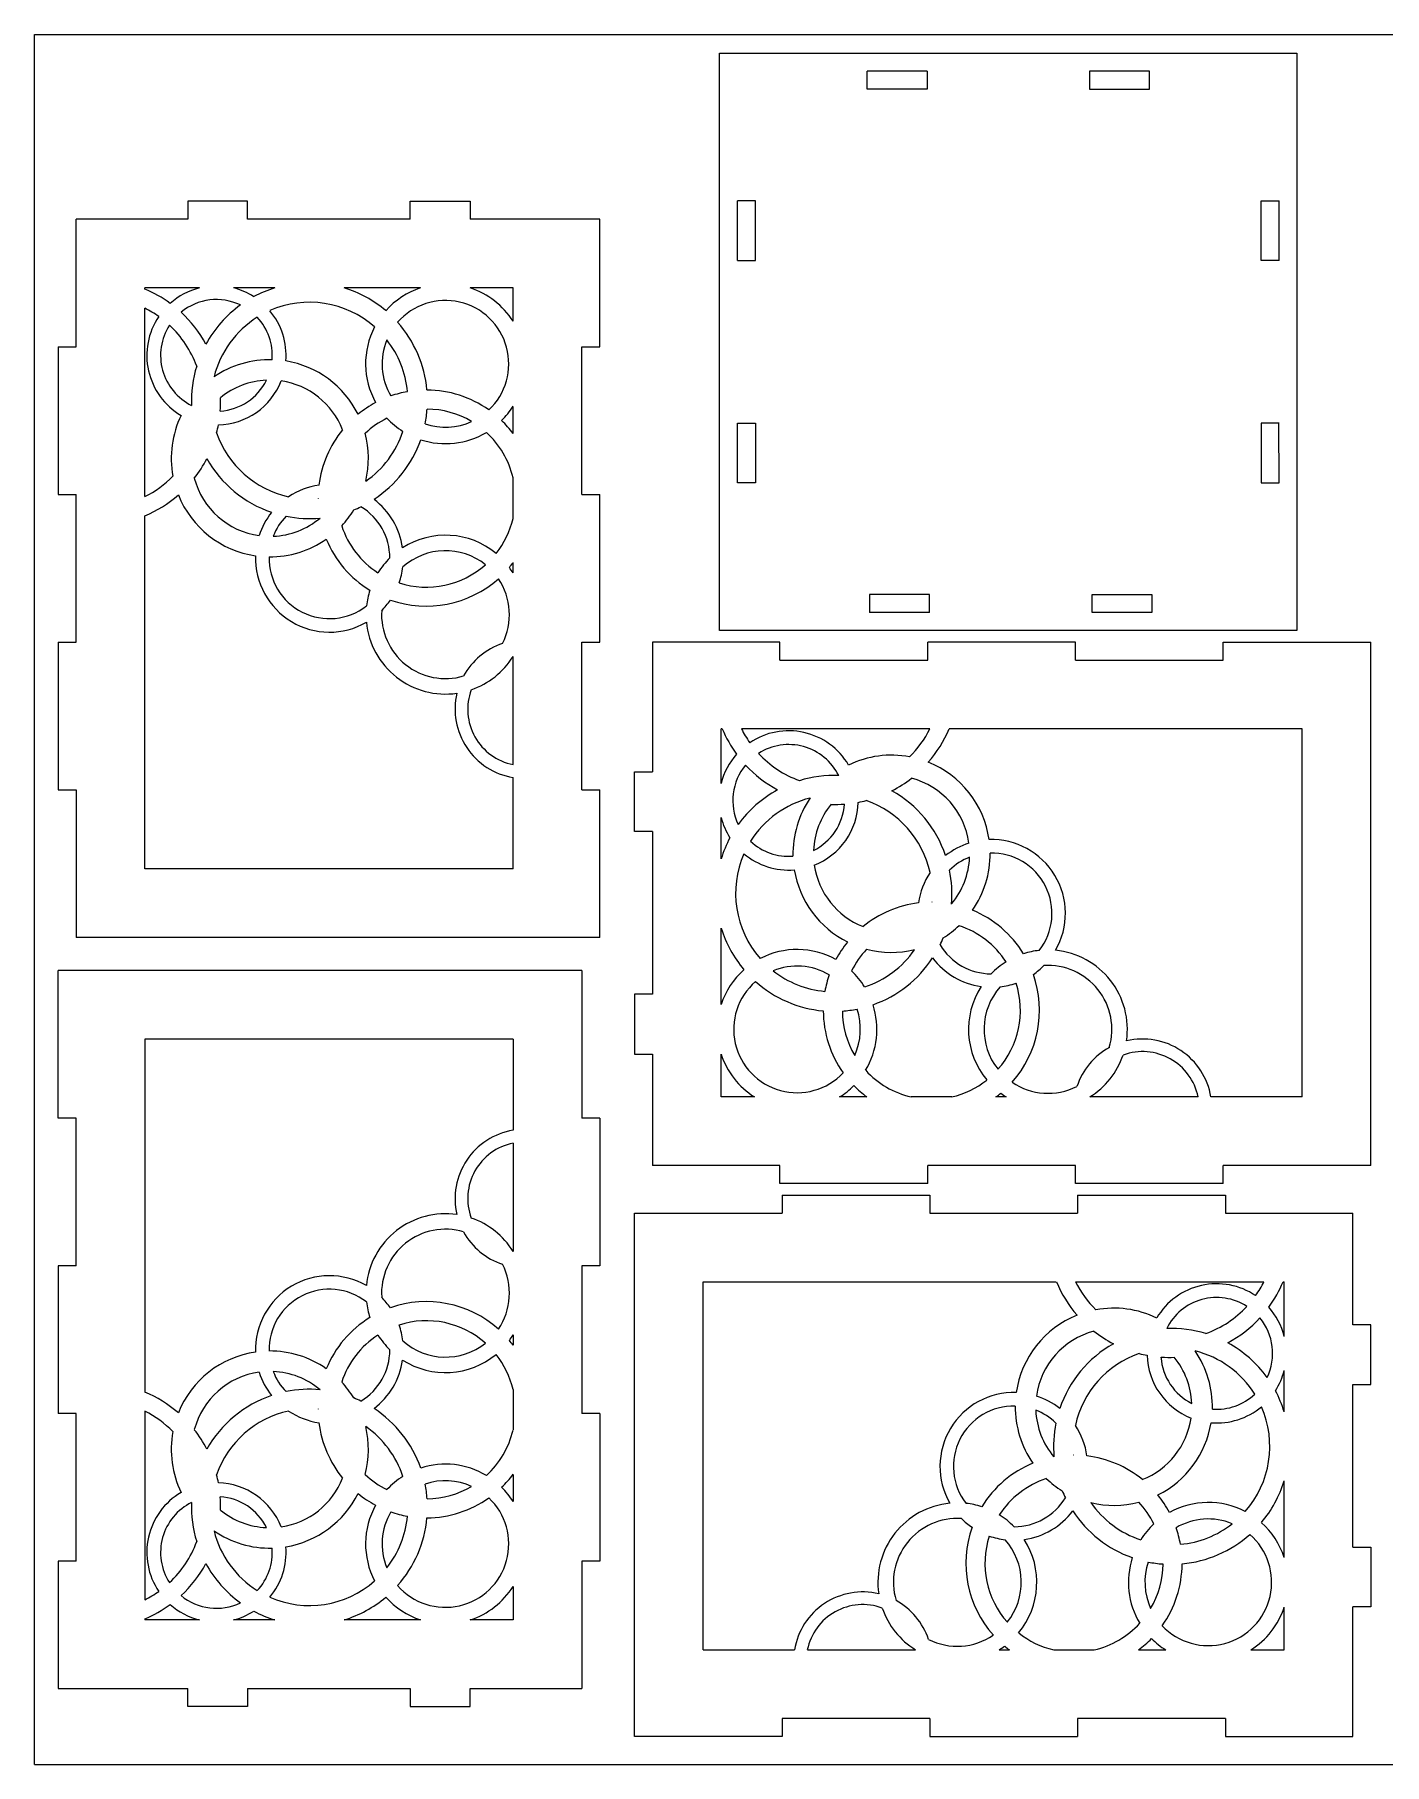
# Model space of a CAD drawing. Header units: millimetres. Extents: x 1000 to 1412, y 617 to 906.
# Drawn here: x 999.7 to 1225.2, y 616.7 to 905.7 of the extents above; entities that cross this region are included whole.
import ezdxf

# ---------------------------------------------------------------- set-up
doc = ezdxf.new("R2010")
doc.units = ezdxf.units.MM

msp = doc.modelspace()

# ---------------------------------------------------------------- linework, layer by layer
at = {"color": 1, "lineweight": 5}
for p, q in [((999.73, 905.7), (1411.73, 905.7)), ((999.73, 616.7), (999.73, 905.7)), ((999.73, 616.7), (1411.73, 616.7))]:
    msp.add_line(p, q, dxfattribs=at)
at = {"lineweight": 5}
for p, q in [((1114.14, 902.59), (1210.59, 902.59)), ((1114.14, 806.14), (1114.14, 902.59)), ((1210.59, 902.59), (1210.59, 806.14)), ((1138.79, 896.59), (1138.79, 899.59)), ((1148.79, 899.59), (1138.79, 899.59)), ((1148.79, 899.59), (1148.79, 896.59)), ((1175.94, 899.59), (1175.94, 896.59)), ((1185.94, 899.59), (1175.94, 899.59)), ((1185.94, 896.59), (1185.94, 899.59)), ((1148.79, 896.59), (1138.79, 896.59)), ((1175.94, 896.59), (1185.94, 896.59)), ((1035.31, 877.86), (1025.31, 877.86)), ((1025.31, 877.86), (1025.31, 874.86)), ((1035.31, 874.86), (1035.31, 877.86)), ((1062.47, 874.86), (1062.47, 877.86)), ((1062.47, 877.86), (1072.47, 877.86)), ((1072.47, 877.86), (1072.47, 874.86)), ((1120.14, 877.95), (1117.14, 877.95)), ((1117.14, 867.95), (1117.14, 877.95)), ((1120.14, 867.95), (1120.14, 877.95)), ((1204.59, 867.95), (1204.59, 877.95)), ((1204.59, 877.95), (1207.59, 877.95)), ((1207.59, 867.95), (1207.59, 877.95)), ((1006.67, 853.55), (1006.67, 874.86)), ((1025.31, 874.86), (1006.67, 874.86)), ((1062.47, 874.86), (1035.31, 874.86)), ((1094.12, 874.86), (1072.47, 874.86)), ((1094.12, 853.55), (1094.12, 874.86)), ((1117.14, 867.95), (1120.14, 867.95)), ((1207.59, 867.95), (1204.59, 867.95)), ((1027.26, 863.38), (1018.14, 863.38)), ((1018.14, 863.19), (1018.14, 863.38)), ((1039.86, 863.38), (1032.94, 863.38)), ((1064.2, 863.38), (1051.42, 863.38)), ((1079.64, 863.38), (1072.5, 863.38)), ((1079.64, 857.81), (1079.64, 863.38)), ((1018.14, 828.51), (1018.14, 860)), ((1003.67, 853.55), (1006.67, 853.55)), ((1003.67, 853.55), (1003.67, 828.88)), ((1091.12, 828.88), (1091.12, 853.55)), ((1091.12, 853.55), (1094.12, 853.55)), ((1079.64, 839.05), (1079.64, 843.59)), ((1117.14, 840.79), (1120.14, 840.79)), ((1117.14, 830.79), (1117.14, 840.79)), ((1120.14, 840.79), (1120.14, 830.79)), ((1207.59, 840.79), (1204.59, 840.79)), ((1204.59, 840.79), (1204.59, 830.79)), ((1207.59, 830.79), (1207.53, 840.79)), ((1079.64, 824.88), (1079.64, 831.65)), ((1120.14, 830.79), (1117.14, 830.79)), ((1204.59, 830.79), (1207.59, 830.79)), ((1003.67, 828.88), (1006.67, 828.88)), ((1006.67, 804.2), (1006.67, 828.88)), ((1091.12, 828.88), (1094.12, 828.88)), ((1094.12, 804.2), (1094.12, 828.88)), ((1018.14, 766.33), (1018.14, 825.32)), ((1079.64, 815.77), (1079.64, 817.48)), ((1149.19, 812.14), (1139.19, 812.14)), ((1139.19, 812.14), (1139.19, 809.14)), ((1149.19, 809.14), (1149.19, 812.14)), ((1176.35, 809.14), (1176.35, 812.14)), ((1176.35, 812.14), (1186.35, 812.14)), ((1186.35, 812.14), (1186.35, 809.14)), ((1149.19, 809.14), (1139.19, 809.14)), ((1186.35, 809.14), (1176.35, 809.14)), ((1003.67, 804.2), (1006.67, 804.2)), ((1003.67, 804.2), (1003.67, 779.53)), ((1091.12, 779.53), (1091.12, 804.2)), ((1091.12, 804.2), (1094.12, 804.2)), ((1124.23, 804.19), (1102.93, 804.19)), ((1102.93, 804.19), (1102.93, 782.54)), ((1210.59, 806.14), (1114.14, 806.14)), ((1124.23, 801.19), (1124.23, 804.19)), ((1148.91, 801.19), (1148.91, 804.19)), ((1173.58, 804.19), (1148.91, 804.19)), ((1173.58, 801.19), (1173.58, 804.19)), ((1198.25, 801.19), (1198.25, 804.19)), ((1198.25, 804.19), (1222.93, 804.19)), ((1222.93, 716.74), (1222.93, 804.19)), ((1222.93, 716.74), (1222.93, 804.19)), ((1079.64, 783.73), (1079.64, 801.8)), ((1124.23, 801.19), (1148.91, 801.19)), ((1173.58, 801.19), (1198.25, 801.19)), ((1114.4, 780.59), (1114.4, 789.71)), ((1114.6, 789.71), (1114.4, 789.71)), ((1149.28, 789.71), (1117.79, 789.71)), ((1211.45, 789.71), (1152.47, 789.71)), ((1211.45, 728.21), (1211.45, 789.71)), ((1079.64, 766.33), (1079.64, 781.58)), ((1099.93, 772.54), (1099.93, 782.54)), ((1099.93, 782.54), (1102.93, 782.54)), ((1003.67, 779.53), (1006.67, 779.53)), ((1006.67, 779.53), (1006.67, 754.86)), ((1091.12, 779.53), (1094.12, 779.53)), ((1094.12, 754.86), (1094.12, 779.53)), ((1114.4, 767.99), (1114.4, 774.91)), ((1102.93, 772.54), (1099.93, 772.54)), ((1102.93, 772.54), (1102.93, 745.38)), ((1079.64, 766.33), (1018.14, 766.33)), ((1094.12, 754.86), (1006.67, 754.86)), ((1094.12, 754.86), (1006.67, 754.86)), ((1114.4, 743.66), (1114.4, 756.43)), ((1091.12, 749.36), (1003.67, 749.36)), ((1003.67, 724.69), (1003.67, 749.36)), ((1091.12, 749.36), (1006.67, 749.36)), ((1091.12, 749.36), (1091.12, 724.69)), ((1102.93, 745.38), (1099.93, 745.38)), ((1099.93, 745.38), (1099.93, 735.38)), ((1079.64, 737.89), (1018.14, 737.89)), ((1018.14, 737.89), (1018.14, 678.9)), ((1079.64, 737.89), (1079.64, 722.64)), ((1099.93, 735.38), (1102.93, 735.38)), ((1102.93, 735.38), (1102.93, 716.74)), ((1114.4, 728.21), (1114.4, 735.35)), ((1119.98, 728.21), (1114.4, 728.21)), ((1138.73, 728.21), (1134.19, 728.21)), ((1152.91, 728.21), (1146.14, 728.21)), ((1162.01, 728.21), (1160.31, 728.21)), ((1194.06, 728.21), (1175.98, 728.21)), ((1211.45, 728.21), (1196.21, 728.21)), ((1006.67, 724.69), (1003.67, 724.69)), ((1006.67, 700.01), (1006.67, 724.69)), ((1094.12, 724.69), (1091.12, 724.69)), ((1094.12, 724.69), (1094.12, 700.01)), ((1079.64, 720.49), (1079.64, 702.41)), ((1124.23, 716.74), (1102.93, 716.74)), ((1124.23, 713.74), (1124.23, 716.74)), ((1148.91, 713.74), (1148.91, 716.74)), ((1173.58, 716.74), (1148.91, 716.74)), ((1173.58, 713.74), (1173.58, 716.74)), ((1198.25, 713.74), (1198.25, 716.74)), ((1222.93, 716.74), (1198.25, 716.74)), ((1148.91, 713.74), (1124.23, 713.74)), ((1124.6, 711.81), (1149.28, 711.81)), ((1124.6, 711.81), (1124.6, 708.81)), ((1149.28, 711.81), (1149.28, 708.81)), ((1198.25, 713.74), (1173.58, 713.74)), ((1173.95, 711.81), (1198.62, 711.81)), ((1173.95, 711.81), (1173.95, 708.81)), ((1198.62, 711.81), (1198.62, 708.81)), ((1099.93, 621.35), (1099.93, 708.81)), ((1099.93, 621.35), (1099.93, 708.81)), ((1099.93, 708.81), (1124.6, 708.81)), ((1149.28, 708.81), (1173.95, 708.81)), ((1198.62, 708.81), (1219.93, 708.81)), ((1219.93, 690.16), (1219.93, 708.81)), ((1006.67, 700.01), (1003.67, 700.01)), ((1003.67, 700.01), (1003.67, 675.34)), ((1094.12, 700.01), (1091.12, 700.01)), ((1091.12, 700.01), (1091.12, 675.34)), ((1111.4, 635.83), (1111.4, 697.33)), ((1111.4, 697.33), (1170.39, 697.33)), ((1173.58, 697.33), (1205.07, 697.33)), ((1208.26, 697.33), (1208.45, 697.33)), ((1208.45, 688.21), (1208.45, 697.33)), ((1079.64, 688.44), (1079.64, 686.74)), ((1222.93, 690.16), (1219.93, 690.16)), ((1222.93, 680.16), (1222.93, 690.16)), ((1208.45, 675.61), (1208.45, 682.53)), ((1079.64, 679.34), (1079.64, 672.57)), ((1219.93, 653), (1219.93, 680.16)), ((1219.93, 680.16), (1222.93, 680.16)), ((1006.67, 675.34), (1003.67, 675.34)), ((1006.67, 650.66), (1006.67, 675.34)), ((1018.14, 675.71), (1018.14, 644.22)), ((1094.12, 675.34), (1091.12, 675.34)), ((1094.12, 675.34), (1094.12, 650.66)), ((1079.64, 665.16), (1079.64, 660.62)), ((1208.45, 651.28), (1208.45, 664.05)), ((1006.67, 650.66), (1003.67, 650.66)), ((1003.67, 650.66), (1003.67, 629.36)), ((1094.12, 650.66), (1091.12, 650.66)), ((1091.12, 650.66), (1091.12, 629.36)), ((1219.93, 653), (1222.93, 653)), ((1222.93, 653), (1222.93, 643)), ((1079.64, 646.41), (1079.64, 640.83)), ((1208.45, 635.83), (1208.45, 642.97)), ((1219.93, 621.35), (1219.93, 643)), ((1222.93, 643), (1219.93, 643)), ((1018.14, 641.03), (1018.14, 640.83)), ((1027.26, 640.83), (1018.14, 640.83)), ((1039.86, 640.83), (1032.94, 640.83)), ((1064.2, 640.83), (1051.42, 640.83)), ((1079.64, 640.83), (1072.5, 640.83)), ((1111.4, 635.83), (1126.65, 635.83)), ((1128.8, 635.83), (1146.88, 635.83)), ((1160.85, 635.83), (1162.55, 635.83)), ((1169.95, 635.83), (1176.72, 635.83)), ((1184.12, 635.83), (1188.66, 635.83)), ((1202.88, 635.83), (1208.45, 635.83)), ((1003.67, 629.36), (1025.31, 629.36)), ((1025.31, 626.36), (1025.31, 629.36)), ((1035.31, 629.36), (1062.47, 629.36)), ((1035.31, 629.36), (1035.31, 626.36)), ((1062.47, 629.36), (1062.47, 626.36)), ((1072.47, 629.36), (1091.12, 629.36)), ((1072.47, 626.36), (1072.47, 629.36)), ((1035.31, 626.36), (1025.31, 626.36)), ((1062.47, 626.36), (1072.47, 626.36)), ((1124.6, 624.35), (1124.6, 621.35)), ((1149.28, 624.35), (1124.6, 624.35)), ((1149.28, 624.35), (1149.28, 621.35)), ((1173.95, 624.35), (1173.95, 621.35)), ((1198.62, 624.35), (1173.95, 624.35)), ((1198.62, 624.35), (1198.62, 621.35)), ((1124.6, 621.35), (1099.93, 621.35)), ((1149.28, 621.35), (1173.95, 621.35)), ((1198.62, 621.35), (1219.93, 621.35))]:
    msp.add_line(p, q, dxfattribs=at)
for centre, radius, start, end in [((1010.27, 844.25), 20.51, 53.7935, 67.4226), ((1030.1, 852.1), 11.63, 104.1236, 131.5984), ((1030.1, 852.1), 9.33, 64.5276, 129.3688), ((1030.1, 852.1), 11.63, 57.5422, 75.8764), ((1045.64, 844.55), 19.7, 107.0624, 118.1614), ((1045.64, 844.55), 19.7, 49.7074, 72.9376), ((1068.35, 850.7), 13.34, 108.136, 138.3163), ((1068.35, 850.7), 10.58, 313.2776, 139.0094), ((1068.35, 850.7), 13.34, 32.1866, 71.864), ((1010.27, 844.25), 17.6, 54.6193, 63.4295), ((1030.1, 852.1), 11.63, 146.0129, 239.438), ((1010.27, 844.25), 20.51, 28.2452, 47.2568), ((1045.64, 844.55), 19.7, 125.8136, 151.4651), ((1045.64, 844.55), 16.43, 122.0665, 166.0582), ((1030.1, 852.1), 9.33, 355.6035, 43.0107), ((1045.64, 844.55), 16.43, 48.5641, 113.7984), ((1030.1, 852.1), 11.63, 355.4173, 39.9742), ((1030.1, 852.1), 9.33, 147.2928, 243.6051), ((1010.27, 844.25), 17.6, 20.0915, 47.0795), ((1068.35, 850.7), 13.34, 152.5083, 209.0837), ((1045.64, 844.55), 19.7, 5.1761, 41.6369), ((1068.35, 850.7), 10.58, 157.8103, 210.5383), ((1045.64, 844.55), 16.43, 5.2363, 38.1573), ((1045.64, 844.55), 19.7, 163.0214, 182.319), ((1039.02, 834.92), 16.47, 88.6722, 124.4511), ((1039.02, 834.92), 16.47, 26.5074, 80.6546), ((1030.1, 852.1), 11.63, 271.5885, 338.4539), ((1030.1, 852.1), 9.33, 273.8181, 333.6195), ((1039.02, 834.92), 13.05, 92.4684, 129.2594), ((1039.02, 834.92), 13.05, 21.4146, 81.6315), ((1010.27, 844.25), 20.51, 355.9301, 2.1592), ((1065.16, 828.26), 18.06, 117.9767, 129.1377), ((1065.16, 828.26), 18.06, 100.0802, 109.1303), ((1065.16, 828.26), 18.06, 54.6856, 89.668), ((1039.02, 834.92), 16.47, 154.2007, 190.507), ((1065.16, 828.26), 14.87, 116.2381, 133.3119), ((1068.35, 850.7), 13.34, 222.961, 237.8184), ((1045.64, 844.55), 19.7, 348.6898, 355.9008), ((1068.35, 850.7), 10.58, 251.3173, 294.4302), ((1065.16, 828.26), 14.87, 59.4351, 89.4816), ((1068.35, 850.7), 13.34, 314.7322, 327.8134), ((1065.16, 828.26), 18.06, 36.6799, 45.8393), ((1010.27, 844.25), 20.51, 345.5865, 349.3934), ((1045.64, 844.55), 16.43, 199.1865, 257.7288), ((1065.16, 828.26), 18.06, 140.7731, 173.1037), ((1039.02, 834.92), 16.47, 346.4952, 14.6537), ((1045.64, 844.55), 16.43, 304.8881, 341.7626), ((1068.35, 850.7), 13.34, 252.0104, 300.8549), ((1065.16, 828.26), 14.87, 13.1572, 47.5779), ((1045.64, 844.55), 19.7, 303.19, 340.6193), ((1010.27, 844.25), 20.51, 321.8743, 332.7051), ((1045.64, 844.55), 19.7, 209.4851, 251.2602), ((1010.27, 844.25), 17.6, 296.5705, 315.5037), ((1039.02, 834.92), 13.05, 194.7741, 262.1149), ((1048.98, 818.21), 12.34, 98.1486, 123.5908), ((1010.27, 844.25), 20.51, 292.5774, 311.0387), ((1039.02, 834.92), 16.47, 201.8665, 261.706), ((1065.16, 828.26), 18.06, 180.2495, 180.4475), ((1045.64, 844.55), 19.7, 292.0875, 295.8782), ((1048.98, 818.21), 10.09, 0.3372, 58.5605), ((1048.98, 818.21), 12.34, 8.1803, 52.8922), ((1048.98, 818.21), 12.34, 141.558, 162.1768), ((1048.98, 818.21), 10.09, 135.8898, 158.6809), ((1039.02, 834.92), 13.05, 272.4798, 310.0165), ((1045.64, 844.55), 19.7, 258.5721, 275.1535), ((1065.16, 828.26), 18.06, 190.6581, 190.6616), ((1039.02, 834.92), 16.47, 316.7774, 328.4051), ((1065.16, 828.26), 14.87, 321.581, 346.8428), ((1039.02, 834.92), 16.47, 269.5729, 304.9238), ((1065.16, 828.26), 18.06, 202.2934, 238.4973), ((1065.16, 828.26), 14.87, 198.1192, 237.0597), ((1068.36, 808.79), 13.27, 50.4206, 122.6277), ((1048.98, 818.21), 12.34, 178.117, 299.9489), ((1048.98, 818.21), 10.09, 178.6719, 307.792), ((1068.36, 808.79), 13.27, 134.4103, 148.22), ((1068.36, 808.79), 10.68, 51.3558, 131.7746), ((1065.16, 828.26), 14.87, 252.2244, 311.5623), ((1048.98, 818.21), 12.34, 340.5361, 353.2295), ((1065.16, 828.26), 18.06, 320.1433, 323.3201), ((1068.36, 808.79), 13.27, 31.7514, 36.5223), ((1068.36, 808.79), 13.27, 162.1184, 173.7189), ((1065.16, 828.26), 18.06, 250.5943, 311.7771), ((1068.36, 808.79), 10.68, 333.146, 34.2047), ((1068.36, 808.79), 10.68, 176.3546, 286.4548), ((1048.98, 818.21), 12.34, 314.8998, 325.5494), ((1068.36, 808.79), 13.27, 185.5015, 278.2971), ((1081.52, 792.99), 11.56, 108.3232, 151.2776), ((1068.36, 808.79), 13.27, 288.8748, 328.2486), ((1081.52, 792.99), 11.56, 166.6596, 260.6458), ((1081.52, 792.99), 9.45, 159.9229, 258.5242), ((1133.53, 797.59), 20.51, 202.5774, 216.2065), ((1133.53, 797.59), 17.6, 206.5705, 215.3807), ((1125.68, 777.75), 11.63, 30.562, 123.9871), ((1133.53, 797.59), 17.6, 314.4963, 333.4295), ((1133.53, 797.59), 20.51, 318.9613, 337.4226), ((1125.68, 777.75), 9.33, 26.3949, 122.7072), ((1125.68, 777.75), 11.63, 138.4016, 165.8764), ((1125.68, 777.75), 9.33, 140.6312, 205.4724), ((1133.53, 797.59), 20.51, 222.7432, 241.7548), ((1133.53, 797.59), 17.6, 222.9205, 249.9085), ((1142.87, 768.84), 16.47, 79.493, 115.7993), ((1142.87, 768.84), 16.47, 8.294, 68.1335), ((1133.24, 762.21), 19.7, 87.681, 106.9786), ((1133.53, 797.59), 20.51, 297.2949, 308.1257), ((1142.87, 768.84), 13.05, 7.8851, 75.2259), ((1133.24, 762.21), 19.7, 118.5349, 144.1864), ((1133.24, 762.21), 16.43, 103.9418, 147.9335), ((1142.87, 768.84), 16.47, 145.5489, 181.3278), ((1125.68, 777.75), 11.63, 291.5461, 358.4115), ((1133.53, 797.59), 20.51, 280.6066, 284.4135), ((1133.24, 762.21), 16.43, 12.2712, 70.8135), ((1133.24, 762.21), 19.7, 18.7398, 60.5149), ((1125.68, 777.75), 11.63, 194.1236, 212.4578), ((1125.68, 777.75), 9.33, 296.3805, 356.1819), ((1142.87, 768.84), 13.05, 140.7406, 177.5316), ((1133.53, 797.59), 20.51, 267.8408, 274.0699), ((1133.24, 762.21), 19.7, 151.8386, 162.9376), ((1133.24, 762.21), 16.43, 156.2016, 221.4359), ((1125.68, 777.75), 11.63, 230.0258, 274.5827), ((1125.68, 777.75), 9.33, 226.9893, 274.3965), ((1159.57, 758.87), 12.34, 107.8232, 128.442), ((1142.87, 768.84), 16.47, 325.0762, 0.4271), ((1159.57, 758.87), 12.34, 330.0511, 91.883), ((1159.57, 758.87), 10.09, 322.208, 91.3281), ((1142.87, 768.84), 16.47, 189.3454, 243.4926), ((1142.87, 768.84), 13.05, 188.3685, 248.5854), ((1159.57, 758.87), 10.09, 111.3191, 134.1102), ((1133.24, 762.21), 19.7, 354.8465, 11.4279), ((1142.87, 768.84), 13.05, 319.9835, 357.5202), ((1159.57, 758.87), 12.34, 146.4092, 171.8514), ((1149.52, 742.69), 18.06, 96.8963, 129.2269), ((1149.52, 742.69), 18.06, 89.5525, 89.7505), ((1149.52, 742.69), 18.06, 79.3384, 79.3419), ((1149.52, 742.69), 18.06, 31.5027, 67.7066), ((1133.24, 762.21), 19.7, 197.0624, 220.2926), ((1133.24, 762.21), 19.7, 334.1218, 337.9125), ((1142.87, 768.84), 16.47, 301.5949, 313.2226), ((1149.52, 742.69), 14.87, 32.9403, 71.8808), ((1127.08, 739.5), 13.34, 60.9163, 117.4917), ((1149.52, 742.69), 18.06, 140.8623, 152.0233), ((1149.52, 742.69), 14.87, 136.6881, 153.7619), ((1133.24, 762.21), 16.43, 288.2374, 325.1119), ((1142.87, 768.84), 16.47, 255.3463, 283.5048), ((1133.24, 762.21), 19.7, 289.3807, 326.81), ((1159.57, 758.87), 12.34, 217.1078, 261.8197), ((1159.57, 758.87), 10.09, 211.4395, 269.6628), ((1168.99, 739.5), 13.27, 96.2811, 107.8816), ((1168.99, 739.5), 13.27, 351.7029, 84.4985), ((1127.08, 739.5), 13.34, 131.6837, 161.864), ((1127.08, 739.5), 10.58, 59.4617, 112.1897), ((1133.24, 762.21), 16.43, 231.8427, 264.7637), ((1149.52, 742.69), 18.06, 160.8697, 169.9198), ((1127.08, 739.5), 13.34, 32.1816, 47.039), ((1168.99, 739.5), 13.27, 121.78, 135.5897), ((1149.52, 742.69), 18.06, 318.2229, 19.4057), ((1159.57, 758.87), 12.34, 304.4506, 315.1002), ((1168.99, 739.5), 10.68, 343.5452, 93.6454), ((1127.08, 739.5), 10.58, 130.9906, 316.7224), ((1133.24, 762.21), 19.7, 228.3631, 264.8239), ((1168.99, 739.5), 13.27, 147.3723, 219.5794), ((1168.99, 739.5), 10.68, 138.2254, 218.6442), ((1149.52, 742.69), 14.87, 318.4377, 17.7756), ((1159.57, 758.87), 12.34, 276.7705, 289.4639), ((1133.24, 762.21), 19.7, 274.0992, 281.3102), ((1127.08, 739.5), 10.58, 335.5698, 18.6827), ((1127.08, 739.5), 13.34, 329.1451, 17.9896), ((1149.52, 742.69), 18.06, 180.332, 215.3144), ((1149.52, 742.69), 14.87, 180.5184, 210.5649), ((1184.8, 726.33), 11.56, 9.3542, 103.3404), ((1127.08, 739.5), 13.34, 198.136, 237.8134), ((1184.8, 726.33), 11.56, 118.7224, 161.6768), ((1168.99, 739.5), 13.27, 301.7514, 341.1252), ((1184.8, 726.33), 9.45, 11.4758, 110.0771), ((1149.52, 742.69), 14.87, 222.4221, 256.8428), ((1127.08, 739.5), 13.34, 302.1866, 315.2678), ((1149.52, 742.69), 18.06, 224.1607, 233.3201), ((1149.52, 742.69), 14.87, 283.1572, 308.419), ((1149.52, 742.69), 18.06, 306.6799, 309.8567), ((1168.99, 739.5), 13.27, 233.4777, 238.2486), ((1168.99, 739.5), 10.68, 235.7953, 296.854), ((1081.52, 711.23), 11.56, 99.3542, 193.3404), ((1081.52, 711.23), 9.45, 101.4758, 200.0771), ((1068.36, 695.43), 13.27, 81.7029, 174.4985), ((1068.36, 695.43), 10.68, 73.5452, 183.6454), ((1081.52, 711.23), 11.56, 208.7224, 251.6768), ((1068.36, 695.43), 13.27, 31.7514, 71.1252), ((1068.36, 695.43), 10.68, 325.7953, 26.854), ((1048.98, 686), 12.34, 60.0511, 181.883), ((1189.33, 705.21), 20.51, 202.5774, 221.0387), ((1189.33, 705.21), 17.6, 206.5705, 225.5037), ((1197.18, 685.37), 11.63, 56.0129, 149.438), ((1189.33, 705.21), 17.6, 324.6193, 333.4295), ((1189.33, 705.21), 20.51, 323.7935, 337.4226), ((1048.98, 686), 10.09, 52.208, 181.3281), ((1068.36, 695.43), 13.27, 186.2811, 197.8816), ((1048.98, 686), 12.34, 34.4506, 45.1002), ((1065.16, 675.95), 18.06, 48.2229, 109.4057), ((1197.18, 685.37), 9.33, 57.2928, 153.6051), ((1065.16, 675.95), 18.06, 121.5027, 157.7066), ((1065.16, 675.95), 14.87, 48.4377, 107.7756), ((1179.99, 676.45), 16.47, 111.8665, 171.706), ((1179.99, 676.45), 16.47, 64.2007, 100.507), ((1189.33, 705.21), 17.6, 290.0915, 317.0795), ((1189.33, 705.21), 20.51, 298.2452, 317.2568), ((1197.18, 685.37), 9.33, 334.5276, 39.3688), ((1197.18, 685.37), 11.63, 14.1236, 41.5984), ((1065.16, 675.95), 14.87, 122.9403, 161.8808), ((1068.36, 695.43), 13.27, 211.78, 225.5897), ((1048.98, 686), 12.34, 6.7705, 19.4639), ((1068.36, 695.43), 13.27, 323.4777, 328.2486), ((1179.99, 676.45), 13.05, 104.7741, 172.1149), ((1189.33, 705.21), 20.51, 231.8743, 242.7051), ((1189.62, 669.83), 19.7, 73.0214, 92.319), ((1039.02, 669.3), 16.47, 98.294, 158.1335), ((1039.02, 669.3), 16.47, 55.0762, 90.4271), ((1048.98, 686), 10.09, 301.4395, 359.6628), ((1068.36, 695.43), 13.27, 237.3723, 309.5794), ((1068.36, 695.43), 10.68, 228.2254, 308.6442), ((1065.16, 675.95), 14.87, 13.1572, 38.419), ((1065.16, 675.95), 18.06, 36.6799, 39.8567), ((1189.62, 669.83), 19.7, 119.4851, 161.2602), ((1189.62, 669.83), 16.43, 109.1865, 167.7288), ((1189.33, 705.21), 20.51, 255.5865, 259.3934), ((1197.18, 685.37), 11.63, 181.5885, 248.4539), ((1189.62, 669.83), 16.43, 32.0665, 76.0582), ((1179.99, 676.45), 16.47, 358.6722, 34.4511), ((1189.62, 669.83), 19.7, 35.8136, 61.4651), ((1039.02, 669.3), 13.05, 97.8851, 165.2259), ((1048.98, 686), 12.34, 197.8232, 218.442), ((1039.02, 669.3), 13.05, 49.9835, 87.5202), ((1048.98, 686), 10.09, 201.3191, 224.1102), ((1048.98, 686), 12.34, 307.1078, 351.8197), ((1189.33, 705.21), 20.51, 265.9301, 272.1592), ((1197.18, 685.37), 9.33, 183.8181, 243.6195), ((1179.99, 676.45), 13.05, 2.4684, 39.2594), ((1197.18, 685.37), 11.63, 327.5422, 345.8764), ((1045.64, 659.67), 19.7, 84.8465, 101.4279), ((1065.16, 675.95), 18.06, 169.3384, 169.3419), ((1039.02, 669.3), 16.47, 31.5949, 43.2226), ((1010.27, 659.96), 20.51, 48.9613, 67.4226), ((1045.64, 659.67), 19.7, 108.7398, 150.5149), ((1045.64, 659.67), 19.7, 64.1218, 67.9125), ((1163.29, 666.49), 12.34, 88.117, 209.9489), ((1163.29, 666.49), 10.09, 88.6719, 217.792), ((1179.99, 676.45), 16.47, 179.5729, 214.9238), ((1163.29, 666.49), 12.34, 51.558, 72.1768), ((1197.18, 685.37), 11.63, 265.4173, 309.9742), ((1197.18, 685.37), 9.33, 265.6035, 313.0107), ((1189.62, 669.83), 16.43, 318.5641, 23.7984), ((1189.62, 669.83), 19.7, 17.0624, 28.1614), ((1010.27, 659.96), 17.6, 44.4963, 63.4295), ((1045.64, 659.67), 16.43, 102.2712, 160.8135), ((1048.98, 686), 12.34, 236.4092, 261.8514), ((1065.16, 675.95), 18.06, 179.5525, 179.7505), ((1065.16, 675.95), 18.06, 186.8963, 219.2269), ((1045.64, 659.67), 19.7, 19.3807, 56.81), ((1179.99, 676.45), 13.05, 182.4798, 220.0165), ((1163.29, 666.49), 10.09, 45.8898, 68.6809), ((1189.62, 669.83), 19.7, 168.5721, 185.1535), ((1179.99, 676.45), 13.05, 291.4146, 351.6315), ((1179.99, 676.45), 16.47, 296.5074, 350.6546), ((1039.02, 669.3), 16.47, 169.493, 205.7993), ((1010.27, 659.96), 20.51, 27.2949, 38.1257), ((1039.02, 669.3), 16.47, 345.3463, 13.5048), ((1045.64, 659.67), 16.43, 18.2374, 55.1119), ((1065.16, 675.95), 14.87, 312.4221, 346.8428), ((1163.29, 666.49), 12.34, 8.1486, 33.5908), ((1173.34, 650.31), 18.06, 100.6581, 100.6616), ((1173.34, 650.31), 18.06, 90.2495, 90.4475), ((1173.34, 650.31), 18.06, 50.7731, 83.1037), ((1010.27, 659.96), 20.51, 10.6066, 14.4135), ((1065.16, 675.95), 14.87, 226.6881, 243.7619), ((1068.35, 653.52), 13.34, 122.1816, 137.039), ((1068.35, 653.52), 13.34, 59.1451, 107.9896), ((1065.16, 675.95), 18.06, 314.1607, 323.3201), ((1173.34, 650.31), 18.06, 112.2934, 148.4973), ((1030.1, 652.11), 11.63, 120.562, 213.9871), ((1030.1, 652.11), 11.63, 21.5461, 88.4115), ((1039.02, 669.3), 13.05, 278.3685, 338.5854), ((1039.02, 669.3), 16.47, 279.3454, 333.4926), ((1065.16, 675.95), 18.06, 230.8623, 242.0233), ((1068.35, 653.52), 10.58, 65.5698, 108.6827), ((1045.64, 659.67), 19.7, 4.0992, 11.3102), ((1065.16, 675.95), 14.87, 270.5184, 300.5649), ((1068.35, 653.52), 13.34, 32.1866, 45.2678), ((1173.34, 650.31), 14.87, 108.1192, 147.0597), ((1179.99, 676.45), 16.47, 226.7774, 238.4051), ((1189.62, 669.83), 19.7, 202.0875, 205.8782), ((1189.62, 669.83), 19.7, 319.7074, 342.9376), ((1030.1, 652.11), 9.33, 116.3949, 212.7072), ((1045.64, 659.67), 19.7, 177.681, 196.9786), ((1010.27, 659.96), 20.51, 357.8408, 4.0699), ((1030.1, 652.11), 9.33, 26.3805, 86.1819), ((1039.02, 669.3), 13.05, 230.7406, 267.5316), ((1068.35, 653.52), 13.34, 150.9163, 207.4917), ((1068.35, 653.52), 10.58, 220.9906, 46.7224), ((1065.16, 675.95), 18.06, 270.332, 305.3144), ((1153.86, 647.12), 13.27, 95.5015, 188.2971), ((1153.86, 647.12), 13.27, 72.1184, 83.7189), ((1163.29, 666.49), 10.09, 270.3372, 328.5605), ((1163.29, 666.49), 12.34, 278.1803, 322.8922), ((1189.62, 669.83), 19.7, 213.19, 250.6193), ((1179.99, 676.45), 16.47, 256.4952, 284.6537), ((1189.62, 669.83), 16.43, 214.8881, 251.7626), ((1173.34, 650.31), 14.87, 26.2381, 43.3119), ((1173.34, 650.31), 18.06, 27.9767, 39.1377), ((1195.77, 647.12), 13.34, 62.5083, 119.0837), ((1068.35, 653.52), 10.58, 149.4617, 202.1897), ((1045.64, 659.67), 16.43, 321.8427, 354.7637), ((1065.16, 675.95), 18.06, 250.8697, 259.9198), ((1045.64, 659.67), 19.7, 318.3631, 354.8239), ((1153.86, 647.12), 10.68, 86.3546, 196.4548), ((1163.29, 666.49), 12.34, 224.8998, 235.5494), ((1173.34, 650.31), 18.06, 160.5943, 221.7771), ((1153.86, 647.12), 13.27, 44.4103, 58.22), ((1195.77, 647.12), 13.34, 132.961, 147.8184), ((1195.77, 647.12), 10.58, 67.8103, 120.5383), ((1173.34, 650.31), 18.06, 10.0802, 19.1303), ((1189.62, 669.83), 16.43, 275.2363, 308.1573), ((1195.77, 647.12), 13.34, 18.136, 48.3163), ((1010.27, 659.96), 17.6, 312.9205, 339.9085), ((1045.64, 659.67), 16.43, 193.9418, 237.9335), ((1039.02, 669.3), 16.47, 235.5489, 271.3278), ((1173.34, 650.31), 14.87, 162.2244, 221.5623), ((1163.29, 666.49), 12.34, 250.5361, 263.2295), ((1153.86, 647.12), 10.68, 321.3558, 41.7746), ((1153.86, 647.12), 13.27, 320.4206, 32.6277), ((1195.77, 647.12), 10.58, 223.2776, 49.0094), ((1189.62, 669.83), 19.7, 275.1761, 311.6369), ((1010.27, 659.96), 20.51, 312.7432, 331.7548), ((1045.64, 659.67), 19.7, 208.5349, 234.1864), ((1030.1, 652.11), 9.33, 316.9893, 4.3965), ((1030.1, 652.11), 11.63, 320.0258, 4.5827), ((1195.77, 647.12), 13.34, 162.0104, 210.8549), ((1195.77, 647.12), 10.58, 161.3173, 204.4302), ((1189.62, 669.83), 19.7, 258.6898, 265.9008), ((1173.34, 650.31), 14.87, 329.4351, 359.4816), ((1173.34, 650.31), 18.06, 324.6856, 359.668), ((1010.27, 659.96), 17.6, 296.5705, 305.3807), ((1030.1, 652.11), 9.33, 230.6312, 295.4724), ((1045.64, 659.67), 16.43, 246.2016, 311.4359), ((1045.64, 659.67), 19.7, 287.0624, 310.2926), ((1068.35, 653.52), 13.34, 221.6837, 251.864), ((1068.35, 653.52), 13.34, 288.136, 327.8134), ((1138.06, 633.95), 11.56, 76.6596, 170.6458), ((1010.27, 659.96), 20.51, 292.5774, 306.2065), ((1030.1, 652.11), 11.63, 228.4016, 255.8764), ((1030.1, 652.11), 11.63, 284.1236, 302.4578), ((1045.64, 659.67), 19.7, 241.8386, 252.9376), ((1138.06, 633.95), 9.45, 69.9229, 168.5242), ((1153.86, 647.12), 13.27, 198.8748, 238.2486), ((1138.06, 633.95), 11.56, 18.3232, 61.2776), ((1195.77, 647.12), 13.34, 302.1866, 341.864), ((1173.34, 650.31), 14.87, 283.1572, 317.5779), ((1153.86, 647.12), 10.68, 243.146, 304.2047), ((1153.86, 647.12), 13.27, 301.7514, 306.5223), ((1173.34, 650.31), 18.06, 230.1433, 233.3201), ((1173.34, 650.31), 14.87, 231.581, 256.8428), ((1173.34, 650.31), 18.06, 306.6799, 315.8393), ((1195.77, 647.12), 13.34, 224.7322, 237.8134)]:
    msp.add_arc(centre, radius, start, end, dxfattribs=at)

doc.saveas('drawing.dxf')
